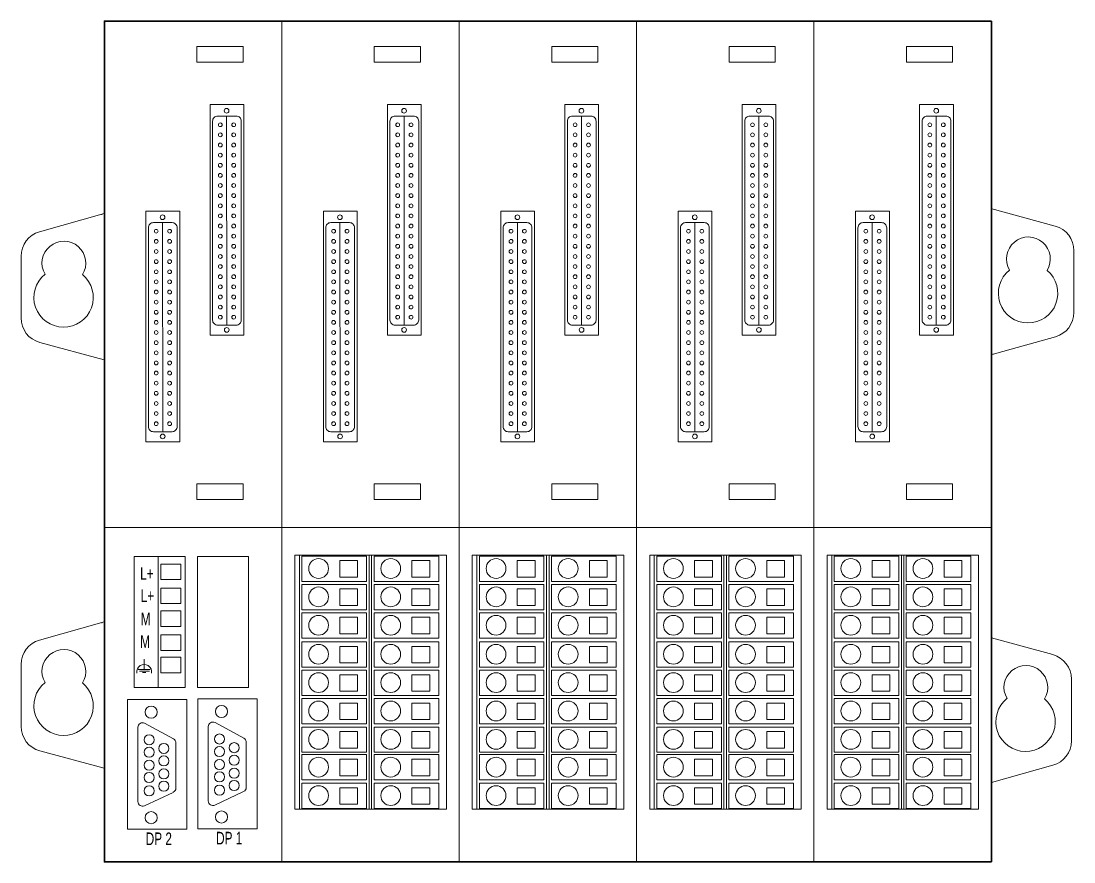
# Model space of a CAD drawing. Header units: millimetres. Extents: x 33157 to 59611, y -29750 to 1750.
# Drawn here: x 54942.6 to 55150.3, y 611.9 to 777.9 of the extents above; entities that cross this region are included whole.
import ezdxf

# ---------------------------------------------------------------- set-up
doc = ezdxf.new("R2010")
doc.units = ezdxf.units.MM
doc.layers.get('0').update_dxf_attribs({"lineweight": 18})
doc.layers.add('细实线', color=7, linetype='Continuous', lineweight=20)
doc.styles.add('HZ', font='arial.ttf')

msp = doc.modelspace()

# ---------------------------------------------------------------- linework, layer by layer
for p, q in [((54994, 777.91), (54994, 611.91)), ((54994, 777.91), (54994, 611.91)), ((55029, 777.91), (55029, 611.91)), ((55064, 777.91), (55064, 611.91)), ((55064, 777.91), (55064, 611.91)), ((55099, 777.91), (55099, 611.91)), ((54946.21, 736.3), (54958.95, 739.89)), ((54958.56, 739.73), (54958.4, 739.73)), ((55146.61, 737.42), (55133.9, 740.89)), ((54942.56, 731.49), (54942.56, 719.29)), ((55150.29, 720.4), (55150.29, 732.6)), ((55146.65, 715.59), (55133.9, 712)), ((54946.25, 714.46), (54958.95, 711)), ((55134.29, 712.15), (55134.45, 712.15)), ((54959, 677.91), (55134, 677.91)), ((54969.62, 672.19), (54969.62, 646.38)), ((54997.5, 672.5), (55011.24, 672.5)), ((54997.5, 672.5), (54997.5, 622.36)), ((55011.24, 672.5), (55011.24, 622.36)), ((55011.24, 672.5), (55024.99, 672.5)), ((55011.73, 672.5), (55011.73, 622.36)), ((55032.5, 672.5), (55046.24, 672.5)), ((55032.5, 672.5), (55032.5, 622.36)), ((55046.24, 672.5), (55046.24, 622.36)), ((55046.24, 672.5), (55059.99, 672.5)), ((55046.73, 672.5), (55046.73, 622.36)), ((55067.5, 672.5), (55081.24, 672.5)), ((55067.5, 672.5), (55067.5, 622.36)), ((55081.24, 672.5), (55081.24, 622.36)), ((55081.24, 672.5), (55094.99, 672.5)), ((55081.73, 672.5), (55081.73, 622.36)), ((55102.5, 672.5), (55116.24, 672.5)), ((55102.5, 672.5), (55102.5, 622.36)), ((55116.24, 672.5), (55116.24, 622.36)), ((55116.24, 672.5), (55129.99, 672.5)), ((55116.73, 672.5), (55116.73, 622.36)), ((54946.21, 655.7), (54958.95, 659.29)), ((54958.56, 659.13), (54958.4, 659.13)), ((55146.11, 652.84), (55134, 656.14)), ((54942.56, 650.89), (54942.56, 638.68)), ((54966.86, 649.88), (54966.86, 651.94)), ((54965.68, 649.88), (54968.06, 649.88)), ((54965.95, 649.58), (54967.87, 649.58)), ((54966.55, 649.3), (54967.19, 649.3)), ((55149.79, 635.81), (55149.79, 648.01)), ((54965.62, 638.5), (54965.62, 623.82)), ((54966.94, 639.29), (54972.64, 636.2)), ((54979.5, 638.63), (54979.5, 623.95)), ((54980.83, 639.42), (54986.52, 636.33)), ((54946.25, 633.86), (54958.95, 630.4)), ((54973.11, 626.47), (54973.11, 635.41)), ((54986.99, 626.6), (54986.99, 635.54)), ((55146.15, 631), (55134, 627.58)), ((54966.89, 623.01), (54972.59, 625.65)), ((54980.78, 623.14), (54986.47, 625.79)), ((54959, 611.91), (54997, 611.91))]:
    msp.add_line(p, q)
at = {"lineweight": 30}
msp.add_line((55134, 777.91), (55134, 611.91), dxfattribs=at)
msp.add_lwpolyline([(55134, 777.91), (54959, 777.91), (54959, 611.91), (55134, 611.91)], dxfattribs=at)
for points in [[(54977.25, 772.87), (54977.25, 769.79), (54986.36, 769.79), (54986.36, 772.87)], [(55012.25, 772.87), (55012.25, 769.79), (55021.36, 769.79), (55021.36, 772.87)], [(55047.25, 772.87), (55047.25, 769.79), (55056.36, 769.79), (55056.36, 772.87)], [(55082.25, 772.87), (55082.25, 769.79), (55091.36, 769.79), (55091.36, 772.87)], [(55117.25, 772.87), (55117.25, 769.79), (55126.36, 769.79), (55126.36, 772.87)], [(54977.25, 686.53), (54977.25, 683.46), (54986.36, 683.46), (54986.36, 686.53)], [(55012.25, 686.53), (55012.25, 683.46), (55021.36, 683.46), (55021.36, 686.53)], [(55047.25, 686.53), (55047.25, 683.46), (55056.36, 683.46), (55056.36, 686.53)], [(55082.25, 686.53), (55082.25, 683.46), (55091.36, 683.46), (55091.36, 686.53)], [(55117.25, 686.53), (55117.25, 683.46), (55126.36, 683.46), (55126.36, 686.53)], [(54964.86, 672.19), (54964.86, 646.38), (54974.92, 646.38), (54974.92, 672.19)], [(54977.35, 672.19), (54977.35, 646.38), (54987.42, 646.38), (54987.42, 672.19)], [(54996.59, 672.5), (54996.59, 622.36), (55026.47, 622.36), (55026.47, 672.5)], [(54997.98, 672.3), (54997.98, 667.3), (55010.73, 667.3), (55010.73, 672.3)], [(55005.46, 671.4), (55005.46, 668.14), (55008.97, 668.14), (55008.97, 671.4)], [(55012.21, 672.3), (55012.21, 667.3), (55024.96, 667.3), (55024.96, 672.3)], [(55019.69, 671.4), (55019.69, 668.14), (55023.2, 668.14), (55023.2, 671.4)], [(55031.59, 672.5), (55031.59, 622.36), (55061.47, 622.36), (55061.47, 672.5)], [(55032.98, 672.3), (55032.98, 667.3), (55045.73, 667.3), (55045.73, 672.3)], [(55040.46, 671.4), (55040.46, 668.14), (55043.97, 668.14), (55043.97, 671.4)], [(55047.21, 672.3), (55047.21, 667.3), (55059.96, 667.3), (55059.96, 672.3)], [(55054.69, 671.4), (55054.69, 668.14), (55058.2, 668.14), (55058.2, 671.4)], [(55066.59, 672.5), (55066.59, 622.36), (55096.47, 622.36), (55096.47, 672.5)], [(55067.98, 672.3), (55067.98, 667.3), (55080.73, 667.3), (55080.73, 672.3)], [(55075.46, 671.4), (55075.46, 668.14), (55078.97, 668.14), (55078.97, 671.4)], [(55082.21, 672.3), (55082.21, 667.3), (55094.96, 667.3), (55094.96, 672.3)], [(55089.69, 671.4), (55089.69, 668.14), (55093.2, 668.14), (55093.2, 671.4)], [(55101.59, 672.5), (55101.59, 622.36), (55131.47, 622.36), (55131.47, 672.5)], [(55102.98, 672.3), (55102.98, 667.3), (55115.73, 667.3), (55115.73, 672.3)], [(55110.46, 671.4), (55110.46, 668.14), (55113.97, 668.14), (55113.97, 671.4)], [(55117.21, 672.3), (55117.21, 667.3), (55129.96, 667.3), (55129.96, 672.3)], [(55124.69, 671.4), (55124.69, 668.14), (55128.2, 668.14), (55128.2, 671.4)], [(54970.13, 670.72), (54970.13, 667.65), (54974.06, 667.65), (54974.06, 670.72)], [(54970.13, 665.98), (54970.13, 662.9), (54974.06, 662.9), (54974.06, 665.98)], [(54997.98, 666.7), (54997.98, 661.7), (55010.73, 661.7), (55010.73, 666.7)], [(55005.46, 665.8), (55005.46, 662.54), (55008.97, 662.54), (55008.97, 665.8)], [(55012.21, 666.7), (55012.21, 661.7), (55024.96, 661.7), (55024.96, 666.7)], [(55019.69, 665.8), (55019.69, 662.54), (55023.2, 662.54), (55023.2, 665.8)], [(55032.98, 666.7), (55032.98, 661.7), (55045.73, 661.7), (55045.73, 666.7)], [(55040.46, 665.8), (55040.46, 662.54), (55043.97, 662.54), (55043.97, 665.8)], [(55047.21, 666.7), (55047.21, 661.7), (55059.96, 661.7), (55059.96, 666.7)], [(55054.69, 665.8), (55054.69, 662.54), (55058.2, 662.54), (55058.2, 665.8)], [(55067.98, 666.7), (55067.98, 661.7), (55080.73, 661.7), (55080.73, 666.7)], [(55075.46, 665.8), (55075.46, 662.54), (55078.97, 662.54), (55078.97, 665.8)], [(55082.21, 666.7), (55082.21, 661.7), (55094.96, 661.7), (55094.96, 666.7)], [(55089.69, 665.8), (55089.69, 662.54), (55093.2, 662.54), (55093.2, 665.8)], [(55102.98, 666.7), (55102.98, 661.7), (55115.73, 661.7), (55115.73, 666.7)], [(55110.46, 665.8), (55110.46, 662.54), (55113.97, 662.54), (55113.97, 665.8)], [(55117.21, 666.7), (55117.21, 661.7), (55129.96, 661.7), (55129.96, 666.7)], [(55124.69, 665.8), (55124.69, 662.54), (55128.2, 662.54), (55128.2, 665.8)], [(54970.13, 661.49), (54970.13, 658.42), (54974.06, 658.42), (54974.06, 661.49)], [(54997.98, 661.1), (54997.98, 656.1), (55010.73, 656.1), (55010.73, 661.1)], [(55012.21, 661.1), (55012.21, 656.1), (55024.96, 656.1), (55024.96, 661.1)], [(55032.98, 661.1), (55032.98, 656.1), (55045.73, 656.1), (55045.73, 661.1)], [(55047.21, 661.1), (55047.21, 656.1), (55059.96, 656.1), (55059.96, 661.1)], [(55067.98, 661.1), (55067.98, 656.1), (55080.73, 656.1), (55080.73, 661.1)], [(55082.21, 661.1), (55082.21, 656.1), (55094.96, 656.1), (55094.96, 661.1)], [(55102.98, 661.1), (55102.98, 656.1), (55115.73, 656.1), (55115.73, 661.1)], [(55117.21, 661.1), (55117.21, 656.1), (55129.96, 656.1), (55129.96, 661.1)], [(55005.46, 660.2), (55005.46, 656.94), (55008.97, 656.94), (55008.97, 660.2)], [(55019.69, 660.2), (55019.69, 656.94), (55023.2, 656.94), (55023.2, 660.2)], [(55040.46, 660.2), (55040.46, 656.94), (55043.97, 656.94), (55043.97, 660.2)], [(55054.69, 660.2), (55054.69, 656.94), (55058.2, 656.94), (55058.2, 660.2)], [(55075.46, 660.2), (55075.46, 656.94), (55078.97, 656.94), (55078.97, 660.2)], [(55089.69, 660.2), (55089.69, 656.94), (55093.2, 656.94), (55093.2, 660.2)], [(55110.46, 660.2), (55110.46, 656.94), (55113.97, 656.94), (55113.97, 660.2)], [(55124.69, 660.2), (55124.69, 656.94), (55128.2, 656.94), (55128.2, 660.2)], [(54970.13, 656.75), (54970.13, 653.67), (54974.06, 653.67), (54974.06, 656.75)], [(54997.98, 655.37), (54997.98, 650.37), (55010.73, 650.37), (55010.73, 655.37)], [(55005.46, 654.47), (55005.46, 651.21), (55008.97, 651.21), (55008.97, 654.47)], [(55012.21, 655.37), (55012.21, 650.37), (55024.96, 650.37), (55024.96, 655.37)], [(55019.69, 654.47), (55019.69, 651.21), (55023.2, 651.21), (55023.2, 654.47)], [(55032.98, 655.37), (55032.98, 650.37), (55045.73, 650.37), (55045.73, 655.37)], [(55040.46, 654.47), (55040.46, 651.21), (55043.97, 651.21), (55043.97, 654.47)], [(55047.21, 655.37), (55047.21, 650.37), (55059.96, 650.37), (55059.96, 655.37)], [(55054.69, 654.47), (55054.69, 651.21), (55058.2, 651.21), (55058.2, 654.47)], [(55067.98, 655.37), (55067.98, 650.37), (55080.73, 650.37), (55080.73, 655.37)], [(55075.46, 654.47), (55075.46, 651.21), (55078.97, 651.21), (55078.97, 654.47)], [(55082.21, 655.37), (55082.21, 650.37), (55094.96, 650.37), (55094.96, 655.37)], [(55089.69, 654.47), (55089.69, 651.21), (55093.2, 651.21), (55093.2, 654.47)], [(55102.98, 655.37), (55102.98, 650.37), (55115.73, 650.37), (55115.73, 655.37)], [(55110.46, 654.47), (55110.46, 651.21), (55113.97, 651.21), (55113.97, 654.47)], [(55117.21, 655.37), (55117.21, 650.37), (55129.96, 650.37), (55129.96, 655.37)], [(55124.69, 654.47), (55124.69, 651.21), (55128.2, 651.21), (55128.2, 654.47)], [(54970.13, 652.31), (54970.13, 649.23), (54974.06, 649.23), (54974.06, 652.31)], [(54997.98, 649.77), (54997.98, 644.77), (55010.73, 644.77), (55010.73, 649.77)], [(55005.46, 648.87), (55005.46, 645.61), (55008.97, 645.61), (55008.97, 648.87)], [(55012.21, 649.77), (55012.21, 644.77), (55024.96, 644.77), (55024.96, 649.77)], [(55019.69, 648.87), (55019.69, 645.61), (55023.2, 645.61), (55023.2, 648.87)], [(55032.98, 649.77), (55032.98, 644.77), (55045.73, 644.77), (55045.73, 649.77)], [(55040.46, 648.87), (55040.46, 645.61), (55043.97, 645.61), (55043.97, 648.87)], [(55047.21, 649.77), (55047.21, 644.77), (55059.96, 644.77), (55059.96, 649.77)], [(55054.69, 648.87), (55054.69, 645.61), (55058.2, 645.61), (55058.2, 648.87)], [(55067.98, 649.77), (55067.98, 644.77), (55080.73, 644.77), (55080.73, 649.77)], [(55075.46, 648.87), (55075.46, 645.61), (55078.97, 645.61), (55078.97, 648.87)], [(55082.21, 649.77), (55082.21, 644.77), (55094.96, 644.77), (55094.96, 649.77)], [(55089.69, 648.87), (55089.69, 645.61), (55093.2, 645.61), (55093.2, 648.87)], [(55102.98, 649.77), (55102.98, 644.77), (55115.73, 644.77), (55115.73, 649.77)], [(55110.46, 648.87), (55110.46, 645.61), (55113.97, 645.61), (55113.97, 648.87)], [(55117.21, 649.77), (55117.21, 644.77), (55129.96, 644.77), (55129.96, 649.77)], [(55124.69, 648.87), (55124.69, 645.61), (55128.2, 645.61), (55128.2, 648.87)], [(54977.42, 644.09), (54989.14, 644.09), (54989.14, 618.48), (54977.42, 618.48)], [(54997.98, 644.17), (54997.98, 639.17), (55010.73, 639.17), (55010.73, 644.17)], [(55012.21, 644.17), (55012.21, 639.17), (55024.96, 639.17), (55024.96, 644.17)], [(55032.98, 644.17), (55032.98, 639.17), (55045.73, 639.17), (55045.73, 644.17)], [(55047.21, 644.17), (55047.21, 639.17), (55059.96, 639.17), (55059.96, 644.17)], [(55067.98, 644.17), (55067.98, 639.17), (55080.73, 639.17), (55080.73, 644.17)], [(55082.21, 644.17), (55082.21, 639.17), (55094.96, 639.17), (55094.96, 644.17)], [(55102.98, 644.17), (55102.98, 639.17), (55115.73, 639.17), (55115.73, 644.17)], [(55117.21, 644.17), (55117.21, 639.17), (55129.96, 639.17), (55129.96, 644.17)], [(54963.54, 643.96), (54975.25, 643.96), (54975.25, 618.35), (54963.54, 618.35)], [(55005.46, 643.27), (55005.46, 640.01), (55008.97, 640.01), (55008.97, 643.27)], [(55019.69, 643.27), (55019.69, 640.01), (55023.2, 640.01), (55023.2, 643.27)], [(55040.46, 643.27), (55040.46, 640.01), (55043.97, 640.01), (55043.97, 643.27)], [(55054.69, 643.27), (55054.69, 640.01), (55058.2, 640.01), (55058.2, 643.27)], [(55075.46, 643.27), (55075.46, 640.01), (55078.97, 640.01), (55078.97, 643.27)], [(55089.69, 643.27), (55089.69, 640.01), (55093.2, 640.01), (55093.2, 643.27)], [(55110.46, 643.27), (55110.46, 640.01), (55113.97, 640.01), (55113.97, 643.27)], [(55124.69, 643.27), (55124.69, 640.01), (55128.2, 640.01), (55128.2, 643.27)], [(54997.98, 638.55), (54997.98, 633.55), (55010.73, 633.55), (55010.73, 638.55)], [(55012.21, 638.55), (55012.21, 633.55), (55024.96, 633.55), (55024.96, 638.55)], [(55032.98, 638.55), (55032.98, 633.55), (55045.73, 633.55), (55045.73, 638.55)], [(55047.21, 638.55), (55047.21, 633.55), (55059.96, 633.55), (55059.96, 638.55)], [(55067.98, 638.55), (55067.98, 633.55), (55080.73, 633.55), (55080.73, 638.55)], [(55082.21, 638.55), (55082.21, 633.55), (55094.96, 633.55), (55094.96, 638.55)], [(55102.98, 638.55), (55102.98, 633.55), (55115.73, 633.55), (55115.73, 638.55)], [(55117.21, 638.55), (55117.21, 633.55), (55129.96, 633.55), (55129.96, 638.55)], [(55005.46, 637.66), (55005.46, 634.4), (55008.97, 634.4), (55008.97, 637.66)], [(55019.69, 637.66), (55019.69, 634.4), (55023.2, 634.4), (55023.2, 637.66)], [(55040.46, 637.66), (55040.46, 634.4), (55043.97, 634.4), (55043.97, 637.66)], [(55054.69, 637.66), (55054.69, 634.4), (55058.2, 634.4), (55058.2, 637.66)], [(55075.46, 637.66), (55075.46, 634.4), (55078.97, 634.4), (55078.97, 637.66)], [(55089.69, 637.66), (55089.69, 634.4), (55093.2, 634.4), (55093.2, 637.66)], [(55110.46, 637.66), (55110.46, 634.4), (55113.97, 634.4), (55113.97, 637.66)], [(55124.69, 637.66), (55124.69, 634.4), (55128.2, 634.4), (55128.2, 637.66)], [(54997.98, 633.09), (54997.98, 628.09), (55010.73, 628.09), (55010.73, 633.09)], [(55005.46, 632.19), (55005.46, 628.94), (55008.97, 628.94), (55008.97, 632.19)], [(55012.21, 633.09), (55012.21, 628.09), (55024.96, 628.09), (55024.96, 633.09)], [(55019.69, 632.19), (55019.69, 628.94), (55023.2, 628.94), (55023.2, 632.19)], [(55032.98, 633.09), (55032.98, 628.09), (55045.73, 628.09), (55045.73, 633.09)], [(55040.46, 632.19), (55040.46, 628.94), (55043.97, 628.94), (55043.97, 632.19)], [(55047.21, 633.09), (55047.21, 628.09), (55059.96, 628.09), (55059.96, 633.09)], [(55054.69, 632.19), (55054.69, 628.94), (55058.2, 628.94), (55058.2, 632.19)], [(55067.98, 633.09), (55067.98, 628.09), (55080.73, 628.09), (55080.73, 633.09)], [(55075.46, 632.19), (55075.46, 628.94), (55078.97, 628.94), (55078.97, 632.19)], [(55082.21, 633.09), (55082.21, 628.09), (55094.96, 628.09), (55094.96, 633.09)], [(55089.69, 632.19), (55089.69, 628.94), (55093.2, 628.94), (55093.2, 632.19)], [(55102.98, 633.09), (55102.98, 628.09), (55115.73, 628.09), (55115.73, 633.09)], [(55110.46, 632.19), (55110.46, 628.94), (55113.97, 628.94), (55113.97, 632.19)], [(55117.21, 633.09), (55117.21, 628.09), (55129.96, 628.09), (55129.96, 633.09)], [(55124.69, 632.19), (55124.69, 628.94), (55128.2, 628.94), (55128.2, 632.19)], [(54997.98, 627.46), (54997.98, 622.46), (55010.73, 622.46), (55010.73, 627.46)], [(55012.21, 627.46), (55012.21, 622.46), (55024.96, 622.46), (55024.96, 627.46)], [(55032.98, 627.46), (55032.98, 622.46), (55045.73, 622.46), (55045.73, 627.46)], [(55047.21, 627.46), (55047.21, 622.46), (55059.96, 622.46), (55059.96, 627.46)], [(55067.98, 627.46), (55067.98, 622.46), (55080.73, 622.46), (55080.73, 627.46)], [(55082.21, 627.46), (55082.21, 622.46), (55094.96, 622.46), (55094.96, 627.46)], [(55102.98, 627.46), (55102.98, 622.46), (55115.73, 622.46), (55115.73, 627.46)], [(55117.21, 627.46), (55117.21, 622.46), (55129.96, 622.46), (55129.96, 627.46)], [(55005.46, 626.57), (55005.46, 623.31), (55008.97, 623.31), (55008.97, 626.57)], [(55019.69, 626.57), (55019.69, 623.31), (55023.2, 623.31), (55023.2, 626.57)], [(55040.46, 626.57), (55040.46, 623.31), (55043.97, 623.31), (55043.97, 626.57)], [(55054.69, 626.57), (55054.69, 623.31), (55058.2, 623.31), (55058.2, 626.57)], [(55075.46, 626.57), (55075.46, 623.31), (55078.97, 623.31), (55078.97, 626.57)], [(55089.69, 626.57), (55089.69, 623.31), (55093.2, 623.31), (55093.2, 626.57)], [(55110.46, 626.57), (55110.46, 623.31), (55113.97, 623.31), (55113.97, 626.57)], [(55124.69, 626.57), (55124.69, 623.31), (55128.2, 623.31), (55128.2, 626.57)]]:
    msp.add_lwpolyline(points, close=True)
for centre, radius in [((55001.27, 669.84), 1.95), ((55015.5, 669.84), 1.95), ((55036.27, 669.84), 1.95), ((55050.5, 669.84), 1.95), ((55071.27, 669.84), 1.95), ((55085.5, 669.84), 1.95), ((55106.27, 669.84), 1.95), ((55120.5, 669.84), 1.95), ((55001.27, 664.24), 1.95), ((55015.5, 664.24), 1.95), ((55036.27, 664.24), 1.95), ((55050.5, 664.24), 1.95), ((55071.27, 664.24), 1.95), ((55085.5, 664.24), 1.95), ((55106.27, 664.24), 1.95), ((55120.5, 664.24), 1.95), ((55001.27, 658.64), 1.95), ((55015.5, 658.64), 1.95), ((55036.27, 658.64), 1.95), ((55050.5, 658.64), 1.95), ((55071.27, 658.64), 1.95), ((55085.5, 658.64), 1.95), ((55106.27, 658.64), 1.95), ((55120.5, 658.64), 1.95), ((55001.27, 652.91), 1.95), ((55015.5, 652.91), 1.95), ((55036.27, 652.91), 1.95), ((55050.5, 652.91), 1.95), ((55071.27, 652.91), 1.95), ((55085.5, 652.91), 1.95), ((55106.27, 652.91), 1.95), ((55120.5, 652.91), 1.95), ((55001.27, 647.31), 1.95), ((55015.5, 647.31), 1.95), ((55036.27, 647.31), 1.95), ((55050.5, 647.31), 1.95), ((55071.27, 647.31), 1.95), ((55085.5, 647.31), 1.95), ((55106.27, 647.31), 1.95), ((55120.5, 647.31), 1.95), ((54968.24, 641.49), 1.2), ((54982.12, 641.62), 1.2), ((55001.27, 641.71), 1.95), ((55015.5, 641.71), 1.95), ((55036.27, 641.71), 1.95), ((55050.5, 641.71), 1.95), ((55071.27, 641.71), 1.95), ((55085.5, 641.71), 1.95), ((55106.27, 641.71), 1.95), ((55120.5, 641.71), 1.95), ((55001.27, 636.1), 1.95), ((55015.5, 636.1), 1.95), ((55036.27, 636.1), 1.95), ((55050.5, 636.1), 1.95), ((55071.27, 636.1), 1.95), ((55085.5, 636.1), 1.95), ((55106.27, 636.1), 1.95), ((55120.5, 636.1), 1.95), ((54967.83, 636.04), 0.994), ((54981.72, 636.18), 0.994), ((54967.83, 633.56), 0.994), ((54970.73, 634.33), 0.994), ((54981.72, 633.69), 0.994), ((54984.61, 634.47), 0.994), ((54967.83, 631), 0.994), ((54970.73, 631.85), 0.994), ((54981.72, 631.13), 0.994), ((54984.61, 631.98), 0.994), ((55001.27, 630.63), 1.95), ((55015.5, 630.63), 1.95), ((55036.27, 630.63), 1.95), ((55050.5, 630.63), 1.95), ((55071.27, 630.63), 1.95), ((55085.5, 630.63), 1.95), ((55106.27, 630.63), 1.95), ((55120.5, 630.63), 1.95), ((54967.83, 628.59), 0.994), ((54970.73, 629.29), 0.994), ((54981.72, 628.72), 0.994), ((54984.61, 629.42), 0.994), ((54970.73, 626.88), 0.994), ((54984.61, 627.01), 0.994), ((54967.83, 625.96), 0.994), ((54981.72, 626.09), 0.994), ((55001.27, 625.01), 1.95), ((55015.5, 625.01), 1.95), ((55036.27, 625.01), 1.95), ((55050.5, 625.01), 1.95), ((55071.27, 625.01), 1.95), ((55085.5, 625.01), 1.95), ((55106.27, 625.01), 1.95), ((55120.5, 625.01), 1.95), ((54968.24, 620.65), 1.2), ((54982.12, 620.79), 1.2)]:
    msp.add_circle(centre, radius)
for centre, radius, start, end in [((54947.56, 731.49), 5, 105.7247, 180), ((55145.29, 732.6), 5, 360, 74.7449), ((54951.01, 730.12), 4.32, 328.3, 210.6524), ((55141.31, 730.96), 4.32, 328.3, 210.6524), ((54950.95, 723.34), 5.86, 128.6083, 50.3442), ((55141.24, 724.17), 5.86, 128.6083, 50.3442), ((54947.56, 719.29), 5, 180, 254.7449), ((55145.29, 720.4), 5, 285.7247, 0), ((54947.56, 650.89), 5, 105.7247, 180), ((54951.01, 649.52), 4.32, 328.3, 210.6524), ((55144.79, 648.01), 5, 0, 74.7449), ((54966.86, 649.43), 1.47, 350.3006, 189.6994), ((55140.81, 646.37), 4.32, 328.3, 210.6524), ((54950.95, 642.74), 5.86, 128.6083, 50.3442), ((55140.74, 639.59), 5.86, 128.6083, 50.3442), ((54947.56, 638.68), 5, 180, 254.7449), ((54966.52, 638.5), 0.895, 61.5158, 180), ((54980.4, 638.63), 0.895, 61.5158, 180), ((54972.21, 635.41), 0.895, 0, 61.5158), ((54986.09, 635.54), 0.895, 0, 61.5158), ((55144.79, 635.81), 5, 285.7247, 0), ((54972.21, 626.47), 0.895, 294.9385, 0), ((54986.09, 626.6), 0.895, 294.9385, 360), ((54966.52, 623.82), 0.895, 180, 294.9385), ((54980.4, 623.95), 0.895, 180, 294.9385)]:
    msp.add_arc(centre, radius, start, end)
at = {"layer": '细实线'}
for p, q in [((54994, 777.91), (54994, 611.91)), ((54994, 777.91), (54994, 611.91)), ((54983.12, 759.14), (54983.14, 717.86)), ((55018.12, 759.14), (55018.14, 717.86)), ((55053.12, 759.14), (55053.14, 717.86)), ((55088.12, 759.14), (55088.14, 717.86)), ((55123.12, 759.14), (55123.14, 717.86)), ((54970.48, 738.12), (54970.5, 696.84)), ((55005.48, 738.12), (55005.5, 696.84)), ((55040.48, 738.12), (55040.5, 696.84)), ((55075.48, 738.12), (55075.5, 696.84)), ((55110.48, 738.12), (55110.5, 696.84))]:
    msp.add_line(p, q, dxfattribs=at)
for points in [[(54979.84, 761.42), (54986.5, 761.42), (54986.5, 715.88), (54979.84, 715.88)], [(55014.84, 761.42), (55021.5, 761.42), (55021.5, 715.88), (55014.84, 715.88)], [(55049.84, 761.42), (55056.5, 761.42), (55056.5, 715.88), (55049.84, 715.88)], [(55084.84, 761.42), (55091.5, 761.42), (55091.5, 715.88), (55084.84, 715.88)], [(55119.84, 761.42), (55126.5, 761.42), (55126.5, 715.88), (55119.84, 715.88)], [(54967.2, 740.4), (54973.87, 740.4), (54973.87, 694.86), (54967.2, 694.86)], [(55002.2, 740.4), (55008.87, 740.4), (55008.87, 694.86), (55002.2, 694.86)], [(55037.2, 740.4), (55043.87, 740.4), (55043.87, 694.86), (55037.2, 694.86)], [(55072.2, 740.4), (55078.87, 740.4), (55078.87, 694.86), (55072.2, 694.86)], [(55107.2, 740.4), (55113.87, 740.4), (55113.87, 694.86), (55107.2, 694.86)]]:
    msp.add_lwpolyline(points, close=True, dxfattribs=at)
for points in [[(54981.35, 759.16), (54985.01, 759.16, -0.414214), (54986.01, 758.16), (54986.01, 718.88, -0.414214), (54985.01, 717.88), (54981.35, 717.88, -0.414214), (54980.35, 718.88), (54980.35, 758.16, -0.414214)], [(55016.35, 759.16), (55020.01, 759.16, -0.414214), (55021.01, 758.16), (55021.01, 718.88, -0.414214), (55020.01, 717.88), (55016.35, 717.88, -0.414214), (55015.35, 718.88), (55015.35, 758.16, -0.414214)], [(55051.35, 759.16), (55055.01, 759.16, -0.414214), (55056.01, 758.16), (55056.01, 718.88, -0.414214), (55055.01, 717.88), (55051.35, 717.88, -0.414214), (55050.35, 718.88), (55050.35, 758.16, -0.414214)], [(55086.35, 759.16), (55090.01, 759.16, -0.414214), (55091.01, 758.16), (55091.01, 718.88, -0.414214), (55090.01, 717.88), (55086.35, 717.88, -0.414214), (55085.35, 718.88), (55085.35, 758.16, -0.414214)], [(55121.35, 759.16), (55125.01, 759.16, -0.414214), (55126.01, 758.16), (55126.01, 718.88, -0.414214), (55125.01, 717.88), (55121.35, 717.88, -0.414214), (55120.35, 718.88), (55120.35, 758.16, -0.414214)], [(54968.68, 738.12), (54972.35, 738.12, -0.414214), (54973.35, 737.12), (54973.35, 697.84, -0.414214), (54972.35, 696.84), (54968.68, 696.84, -0.414214), (54967.68, 697.84), (54967.68, 737.12, -0.414214)], [(55003.68, 738.12), (55007.35, 738.12, -0.414214), (55008.35, 737.12), (55008.35, 697.84, -0.414214), (55007.35, 696.84), (55003.68, 696.84, -0.414214), (55002.68, 697.84), (55002.68, 737.12, -0.414214)], [(55038.68, 738.12), (55042.35, 738.12, -0.414214), (55043.35, 737.12), (55043.35, 697.84, -0.414214), (55042.35, 696.84), (55038.68, 696.84, -0.414214), (55037.68, 697.84), (55037.68, 737.12, -0.414214)], [(55073.68, 738.12), (55077.35, 738.12, -0.414214), (55078.35, 737.12), (55078.35, 697.84, -0.414214), (55077.35, 696.84), (55073.68, 696.84, -0.414214), (55072.68, 697.84), (55072.68, 737.12, -0.414214)], [(55108.68, 738.12), (55112.35, 738.12, -0.414214), (55113.35, 737.12), (55113.35, 697.84, -0.414214), (55112.35, 696.84), (55108.68, 696.84, -0.414214), (55107.68, 697.84), (55107.68, 737.12, -0.414214)]]:
    msp.add_lwpolyline(points, format="xyb", close=True, dxfattribs=at)
for centre, radius in [((54983.12, 760.19), 0.462), ((55018.12, 760.19), 0.462), ((55053.12, 760.19), 0.462), ((55088.12, 760.19), 0.462), ((55123.12, 760.19), 0.462), ((54981.87, 757.44), 0.373), ((54984.51, 757.44), 0.373), ((55016.87, 757.44), 0.373), ((55019.51, 757.44), 0.373), ((55051.87, 757.44), 0.373), ((55054.51, 757.44), 0.373), ((55086.87, 757.44), 0.373), ((55089.51, 757.44), 0.373), ((55121.87, 757.44), 0.373), ((55124.51, 757.44), 0.373), ((54981.87, 755.44), 0.373), ((54984.51, 755.44), 0.373), ((55016.87, 755.44), 0.373), ((55019.51, 755.44), 0.373), ((55051.87, 755.44), 0.373), ((55054.51, 755.44), 0.373), ((55086.87, 755.44), 0.373), ((55089.51, 755.44), 0.373), ((55121.87, 755.44), 0.373), ((55124.51, 755.44), 0.373), ((54981.87, 753.44), 0.373), ((54984.51, 753.44), 0.373), ((55016.87, 753.44), 0.373), ((55019.51, 753.44), 0.373), ((55051.87, 753.44), 0.373), ((55054.51, 753.44), 0.373), ((55086.87, 753.44), 0.373), ((55089.51, 753.44), 0.373), ((55121.87, 753.44), 0.373), ((55124.51, 753.44), 0.373), ((54981.87, 751.44), 0.373), ((54984.51, 751.44), 0.373), ((55016.87, 751.44), 0.373), ((55019.51, 751.44), 0.373), ((55051.87, 751.44), 0.373), ((55054.51, 751.44), 0.373), ((55086.87, 751.44), 0.373), ((55089.51, 751.44), 0.373), ((55121.87, 751.44), 0.373), ((55124.51, 751.44), 0.373), ((54981.87, 749.44), 0.373), ((54984.51, 749.44), 0.373), ((55016.87, 749.44), 0.373), ((55019.51, 749.44), 0.373), ((55051.87, 749.44), 0.373), ((55054.51, 749.44), 0.373), ((55086.87, 749.44), 0.373), ((55089.51, 749.44), 0.373), ((55121.87, 749.44), 0.373), ((55124.51, 749.44), 0.373), ((54981.87, 747.44), 0.373), ((54981.87, 745.44), 0.373), ((54984.51, 747.44), 0.373), ((54984.51, 745.44), 0.373), ((55016.87, 747.44), 0.373), ((55016.87, 745.44), 0.373), ((55019.51, 747.44), 0.373), ((55019.51, 745.44), 0.373), ((55051.87, 747.44), 0.373), ((55051.87, 745.44), 0.373), ((55054.51, 747.44), 0.373), ((55054.51, 745.44), 0.373), ((55086.87, 747.44), 0.373), ((55086.87, 745.44), 0.373), ((55089.51, 747.44), 0.373), ((55089.51, 745.44), 0.373), ((55121.87, 747.44), 0.373), ((55121.87, 745.44), 0.373), ((55124.51, 747.44), 0.373), ((55124.51, 745.44), 0.373), ((54981.87, 743.44), 0.373), ((54984.51, 743.44), 0.373), ((55016.87, 743.44), 0.373), ((55019.51, 743.44), 0.373), ((55051.87, 743.44), 0.373), ((55054.51, 743.44), 0.373), ((55086.87, 743.44), 0.373), ((55089.51, 743.44), 0.373), ((55121.87, 743.44), 0.373), ((55124.51, 743.44), 0.373), ((54981.87, 741.44), 0.373), ((54984.51, 741.44), 0.373), ((55016.87, 741.44), 0.373), ((55019.51, 741.44), 0.373), ((55051.87, 741.44), 0.373), ((55054.51, 741.44), 0.373), ((55086.87, 741.44), 0.373), ((55089.51, 741.44), 0.373), ((55121.87, 741.44), 0.373), ((55124.51, 741.44), 0.373), ((54970.48, 739.17), 0.462), ((54981.87, 739.44), 0.373), ((54984.51, 739.44), 0.373), ((55005.48, 739.17), 0.462), ((55016.87, 739.44), 0.373), ((55019.51, 739.44), 0.373), ((55040.48, 739.17), 0.462), ((55051.87, 739.44), 0.373), ((55054.51, 739.44), 0.373), ((55075.48, 739.17), 0.462), ((55086.87, 739.44), 0.373), ((55089.51, 739.44), 0.373), ((55110.48, 739.17), 0.462), ((55121.87, 739.44), 0.373), ((55124.51, 739.44), 0.373), ((54981.87, 737.44), 0.373), ((54984.51, 737.44), 0.373), ((55016.87, 737.44), 0.373), ((55019.51, 737.44), 0.373), ((55051.87, 737.44), 0.373), ((55054.51, 737.44), 0.373), ((55086.87, 737.44), 0.373), ((55089.51, 737.44), 0.373), ((55121.87, 737.44), 0.373), ((55124.51, 737.44), 0.373), ((54969.23, 736.42), 0.373), ((54971.87, 736.42), 0.373), ((54981.87, 735.44), 0.373), ((54984.51, 735.44), 0.373), ((55004.23, 736.42), 0.373), ((55006.87, 736.42), 0.373), ((55016.87, 735.44), 0.373), ((55019.51, 735.44), 0.373), ((55039.23, 736.42), 0.373), ((55041.87, 736.42), 0.373), ((55051.87, 735.44), 0.373), ((55054.51, 735.44), 0.373), ((55074.23, 736.42), 0.373), ((55076.87, 736.42), 0.373), ((55086.87, 735.44), 0.373), ((55089.51, 735.44), 0.373), ((55109.23, 736.42), 0.373), ((55111.87, 736.42), 0.373), ((55121.87, 735.44), 0.373), ((55124.51, 735.44), 0.373), ((54969.23, 734.42), 0.373), ((54971.87, 734.42), 0.373), ((54981.87, 733.44), 0.373), ((54984.51, 733.44), 0.373), ((55004.23, 734.42), 0.373), ((55006.87, 734.42), 0.373), ((55016.87, 733.44), 0.373), ((55019.51, 733.44), 0.373), ((55039.23, 734.42), 0.373), ((55041.87, 734.42), 0.373), ((55051.87, 733.44), 0.373), ((55054.51, 733.44), 0.373), ((55074.23, 734.42), 0.373), ((55076.87, 734.42), 0.373), ((55086.87, 733.44), 0.373), ((55089.51, 733.44), 0.373), ((55109.23, 734.42), 0.373), ((55111.87, 734.42), 0.373), ((55121.87, 733.44), 0.373), ((55124.51, 733.44), 0.373), ((54969.23, 732.42), 0.373), ((54971.87, 732.42), 0.373), ((54981.87, 731.44), 0.373), ((54984.51, 731.44), 0.373), ((55004.23, 732.42), 0.373), ((55006.87, 732.42), 0.373), ((55016.87, 731.44), 0.373), ((55019.51, 731.44), 0.373), ((55039.23, 732.42), 0.373), ((55041.87, 732.42), 0.373), ((55051.87, 731.44), 0.373), ((55054.51, 731.44), 0.373), ((55074.23, 732.42), 0.373), ((55076.87, 732.42), 0.373), ((55086.87, 731.44), 0.373), ((55089.51, 731.44), 0.373), ((55109.23, 732.42), 0.373), ((55111.87, 732.42), 0.373), ((55121.87, 731.44), 0.373), ((55124.51, 731.44), 0.373), ((54969.23, 730.42), 0.373), ((54971.87, 730.42), 0.373), ((54981.87, 729.44), 0.373), ((54984.51, 729.44), 0.373), ((55004.23, 730.42), 0.373), ((55006.87, 730.42), 0.373), ((55016.87, 729.44), 0.373), ((55019.51, 729.44), 0.373), ((55039.23, 730.42), 0.373), ((55041.87, 730.42), 0.373), ((55051.87, 729.44), 0.373), ((55054.51, 729.44), 0.373), ((55074.23, 730.42), 0.373), ((55076.87, 730.42), 0.373), ((55086.87, 729.44), 0.373), ((55089.51, 729.44), 0.373), ((55109.23, 730.42), 0.373), ((55111.87, 730.42), 0.373), ((55121.87, 729.44), 0.373), ((55124.51, 729.44), 0.373), ((54969.23, 728.42), 0.373), ((54971.87, 728.42), 0.373), ((54981.87, 727.44), 0.373), ((54984.51, 727.44), 0.373), ((55004.23, 728.42), 0.373), ((55006.87, 728.42), 0.373), ((55016.87, 727.44), 0.373), ((55019.51, 727.44), 0.373), ((55039.23, 728.42), 0.373), ((55041.87, 728.42), 0.373), ((55051.87, 727.44), 0.373), ((55054.51, 727.44), 0.373), ((55074.23, 728.42), 0.373), ((55076.87, 728.42), 0.373), ((55086.87, 727.44), 0.373), ((55089.51, 727.44), 0.373), ((55109.23, 728.42), 0.373), ((55111.87, 728.42), 0.373), ((55121.87, 727.44), 0.373), ((55124.51, 727.44), 0.373), ((54969.23, 726.42), 0.373), ((54971.87, 726.42), 0.373), ((54981.87, 725.44), 0.373), ((54984.51, 725.44), 0.373), ((55004.23, 726.42), 0.373), ((55006.87, 726.42), 0.373), ((55016.87, 725.44), 0.373), ((55019.51, 725.44), 0.373), ((55039.23, 726.42), 0.373), ((55041.87, 726.42), 0.373), ((55051.87, 725.44), 0.373), ((55054.51, 725.44), 0.373), ((55074.23, 726.42), 0.373), ((55076.87, 726.42), 0.373), ((55086.87, 725.44), 0.373), ((55089.51, 725.44), 0.373), ((55109.23, 726.42), 0.373), ((55111.87, 726.42), 0.373), ((55121.87, 725.44), 0.373), ((55124.51, 725.44), 0.373), ((54969.23, 724.42), 0.373), ((54971.87, 724.42), 0.373), ((54981.87, 723.44), 0.373), ((54984.51, 723.44), 0.373), ((55004.23, 724.42), 0.373), ((55006.87, 724.42), 0.373), ((55016.87, 723.44), 0.373), ((55019.51, 723.44), 0.373), ((55039.23, 724.42), 0.373), ((55041.87, 724.42), 0.373), ((55051.87, 723.44), 0.373), ((55054.51, 723.44), 0.373), ((55074.23, 724.42), 0.373), ((55076.87, 724.42), 0.373), ((55086.87, 723.44), 0.373), ((55089.51, 723.44), 0.373), ((55109.23, 724.42), 0.373), ((55111.87, 724.42), 0.373), ((55121.87, 723.44), 0.373), ((55124.51, 723.44), 0.373), ((54969.23, 722.42), 0.373), ((54971.87, 722.42), 0.373), ((54981.87, 721.44), 0.373), ((54984.51, 721.44), 0.373), ((55004.23, 722.42), 0.373), ((55006.87, 722.42), 0.373), ((55016.87, 721.44), 0.373), ((55019.51, 721.44), 0.373), ((55039.23, 722.42), 0.373), ((55041.87, 722.42), 0.373), ((55051.87, 721.44), 0.373), ((55054.51, 721.44), 0.373), ((55074.23, 722.42), 0.373), ((55076.87, 722.42), 0.373), ((55086.87, 721.44), 0.373), ((55089.51, 721.44), 0.373), ((55109.23, 722.42), 0.373), ((55111.87, 722.42), 0.373), ((55121.87, 721.44), 0.373), ((55124.51, 721.44), 0.373), ((54969.23, 720.42), 0.373), ((54969.23, 718.42), 0.373), ((54971.87, 720.42), 0.373), ((54971.87, 718.42), 0.373), ((54981.87, 719.44), 0.373), ((54984.51, 719.44), 0.373), ((55004.23, 720.42), 0.373), ((55004.23, 718.42), 0.373), ((55006.87, 720.42), 0.373), ((55006.87, 718.42), 0.373), ((55016.87, 719.44), 0.373), ((55019.51, 719.44), 0.373), ((55039.23, 720.42), 0.373), ((55039.23, 718.42), 0.373), ((55041.87, 720.42), 0.373), ((55041.87, 718.42), 0.373), ((55051.87, 719.44), 0.373), ((55054.51, 719.44), 0.373), ((55074.23, 720.42), 0.373), ((55074.23, 718.42), 0.373), ((55076.87, 720.42), 0.373), ((55076.87, 718.42), 0.373), ((55086.87, 719.44), 0.373), ((55089.51, 719.44), 0.373), ((55109.23, 720.42), 0.373), ((55109.23, 718.42), 0.373), ((55111.87, 720.42), 0.373), ((55111.87, 718.42), 0.373), ((55121.87, 719.44), 0.373), ((55124.51, 719.44), 0.373), ((54969.23, 716.42), 0.373), ((54971.87, 716.42), 0.373), ((54983.14, 716.94), 0.462), ((55004.23, 716.42), 0.373), ((55006.87, 716.42), 0.373), ((55018.14, 716.94), 0.462), ((55039.23, 716.42), 0.373), ((55041.87, 716.42), 0.373), ((55053.14, 716.94), 0.462), ((55074.23, 716.42), 0.373), ((55076.87, 716.42), 0.373), ((55088.14, 716.94), 0.462), ((55109.23, 716.42), 0.373), ((55111.87, 716.42), 0.373), ((55123.14, 716.94), 0.462), ((54969.23, 714.42), 0.373), ((54971.87, 714.42), 0.373), ((55004.23, 714.42), 0.373), ((55006.87, 714.42), 0.373), ((55039.23, 714.42), 0.373), ((55041.87, 714.42), 0.373), ((55074.23, 714.42), 0.373), ((55076.87, 714.42), 0.373), ((55109.23, 714.42), 0.373), ((55111.87, 714.42), 0.373), ((54969.23, 712.42), 0.373), ((54971.87, 712.42), 0.373), ((55004.23, 712.42), 0.373), ((55006.87, 712.42), 0.373), ((55039.23, 712.42), 0.373), ((55041.87, 712.42), 0.373), ((55074.23, 712.42), 0.373), ((55076.87, 712.42), 0.373), ((55109.23, 712.42), 0.373), ((55111.87, 712.42), 0.373), ((54969.23, 710.42), 0.373), ((54971.87, 710.42), 0.373), ((55004.23, 710.42), 0.373), ((55006.87, 710.42), 0.373), ((55039.23, 710.42), 0.373), ((55041.87, 710.42), 0.373), ((55074.23, 710.42), 0.373), ((55076.87, 710.42), 0.373), ((55109.23, 710.42), 0.373), ((55111.87, 710.42), 0.373), ((54969.23, 708.42), 0.373), ((54971.87, 708.42), 0.373), ((55004.23, 708.42), 0.373), ((55006.87, 708.42), 0.373), ((55039.23, 708.42), 0.373), ((55041.87, 708.42), 0.373), ((55074.23, 708.42), 0.373), ((55076.87, 708.42), 0.373), ((55109.23, 708.42), 0.373), ((55111.87, 708.42), 0.373), ((54969.23, 706.42), 0.373), ((54971.87, 706.42), 0.373), ((55004.23, 706.42), 0.373), ((55006.87, 706.42), 0.373), ((55039.23, 706.42), 0.373), ((55041.87, 706.42), 0.373), ((55074.23, 706.42), 0.373), ((55076.87, 706.42), 0.373), ((55109.23, 706.42), 0.373), ((55111.87, 706.42), 0.373), ((54969.23, 704.42), 0.373), ((54971.87, 704.42), 0.373), ((55004.23, 704.42), 0.373), ((55006.87, 704.42), 0.373), ((55039.23, 704.42), 0.373), ((55041.87, 704.42), 0.373), ((55074.23, 704.42), 0.373), ((55076.87, 704.42), 0.373), ((55109.23, 704.42), 0.373), ((55111.87, 704.42), 0.373), ((54969.23, 702.42), 0.373), ((54971.87, 702.42), 0.373), ((55004.23, 702.42), 0.373), ((55006.87, 702.42), 0.373), ((55039.23, 702.42), 0.373), ((55041.87, 702.42), 0.373), ((55074.23, 702.42), 0.373), ((55076.87, 702.42), 0.373), ((55109.23, 702.42), 0.373), ((55111.87, 702.42), 0.373), ((54969.23, 700.42), 0.373), ((54971.87, 700.42), 0.373), ((55004.23, 700.42), 0.373), ((55006.87, 700.42), 0.373), ((55039.23, 700.42), 0.373), ((55041.87, 700.42), 0.373), ((55074.23, 700.42), 0.373), ((55076.87, 700.42), 0.373), ((55109.23, 700.42), 0.373), ((55111.87, 700.42), 0.373), ((54969.23, 698.42), 0.373), ((54971.87, 698.42), 0.373), ((55004.23, 698.42), 0.373), ((55006.87, 698.42), 0.373), ((55039.23, 698.42), 0.373), ((55041.87, 698.42), 0.373), ((55074.23, 698.42), 0.373), ((55076.87, 698.42), 0.373), ((55109.23, 698.42), 0.373), ((55111.87, 698.42), 0.373), ((54970.5, 695.92), 0.462), ((55005.5, 695.92), 0.462), ((55040.5, 695.92), 0.462), ((55075.5, 695.92), 0.462), ((55110.5, 695.92), 0.462)]:
    msp.add_circle(centre, radius, dxfattribs=at)

# ---------------------------------------------------------------- texts
at = {"color": 7, "linetype": 'Continuous', "style": 'HZ', "width": 0.67}
for s, height, p in [('L+', 2.488, (54966.06, 667.61)), ('L+', 2.488, (54966.17, 663.23)), ('M', 2.49, (54966.17, 658.64)), ('M', 2.49, (54966.06, 654.15))]:
    msp.add_text(s, height=height, dxfattribs=at).set_placement(p)
at = {"color": 7, "linetype": 'Continuous', "char_height": 2.4883, "attachment_point": 7, "style": 'HZ'}
for s, insert, width in [('{\\W0.67;DP 2}', (54967.15, 615.24), 7.3136), ('{\\W0.67;DP 1}', (54981.04, 615.37), 6.8561)]:
    msp.add_mtext(s, dxfattribs=dict(at, insert=insert, width=width))

doc.saveas('drawing.dxf')
